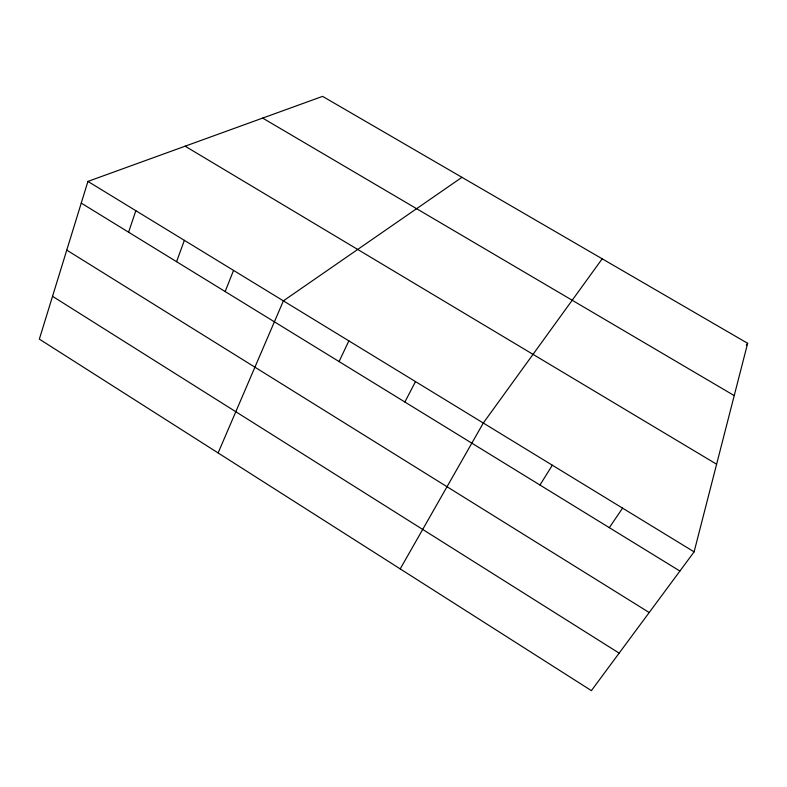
<?xml version="1.0" encoding="UTF-8"?>
<svg xmlns="http://www.w3.org/2000/svg" width="787" height="787" viewBox="0 0 787 787"><rect width="100%" height="100%" fill="white"/><g stroke="black" fill="none" stroke-linecap="round" stroke-linejoin="round"><path stroke-width="1.18" d="M694.114 551.854L747.65 343.299L322.591 96.368L87.928 181.413L39.35 339.118L591.391 690.632L694.114 551.854L87.928 181.413M128.596 232.214L135.836 210.69M176.563 261.687L184.374 240.35M225.151 291.554L233.552 270.403M218.117 452.948L283.379 300.86L461.949 177.321M339.069 361.567L348.867 340.869M404.882 402.009L415.497 381.587M400.209 568.903L483.307 423.022L602.203 258.805M539.971 485.038L552.326 465.206M609.315 527.654L622.586 508.136M746.302 345.267L747.65 343.299M262.651 118.089L734.222 395.595M185.132 146.185L716.613 464.212M81.248 203.105L679.909 571.047M66.767 250.118L649.206 612.532M52.532 296.315L619.143 653.141"/></g></svg>
